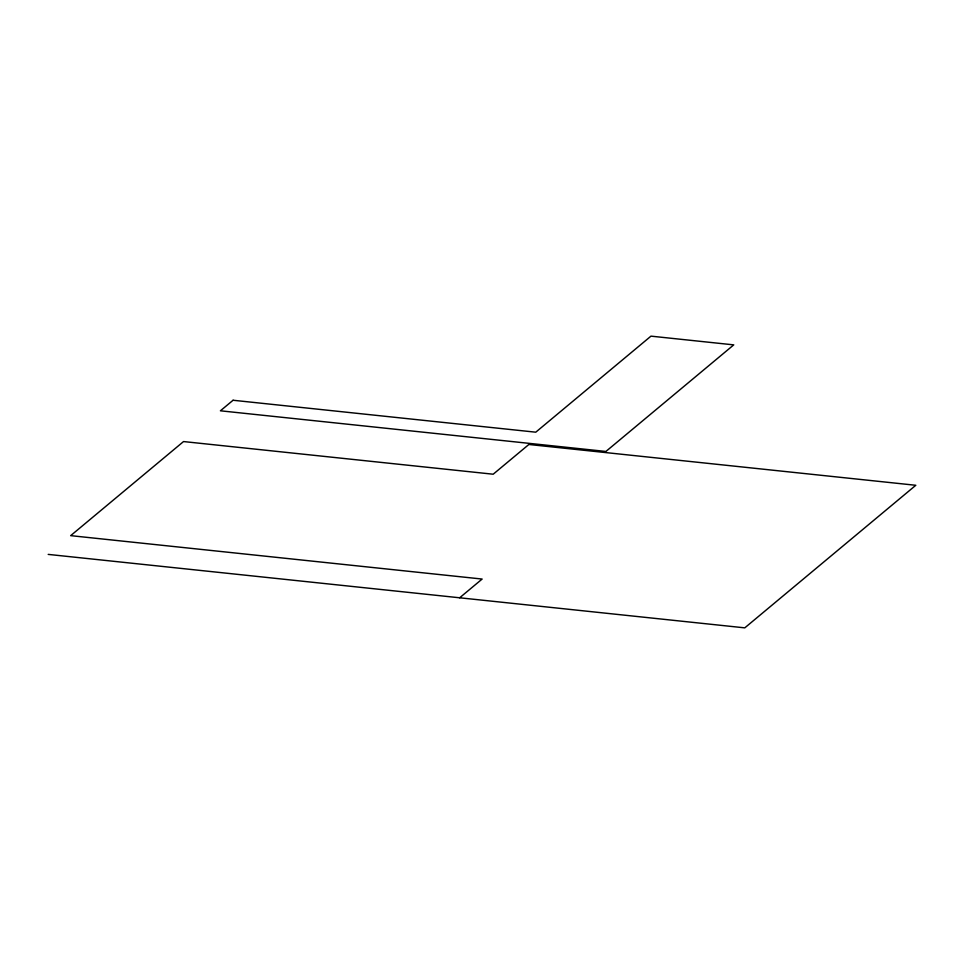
<?xml version="1.0" encoding="UTF-8"?>
<svg xmlns="http://www.w3.org/2000/svg" width="964" height="964" viewBox="0 0 964 964"><rect width="100%" height="100%" fill="white"/><g stroke="black" fill="none" stroke-linecap="round" stroke-linejoin="round"><path stroke-width="1.45" d="M459.659 597.788L482.133 579.051L70.673 535.647L183.534 441.56L493.194 474.216L528.875 444.476L915.8 485.278L744.786 627.853L48.2 554.396M233.071 400.253L220.419 410.797L605.91 451.453L733.749 344.871L650.965 336.147L535.767 432.185L233.071 400.253"/></g></svg>
